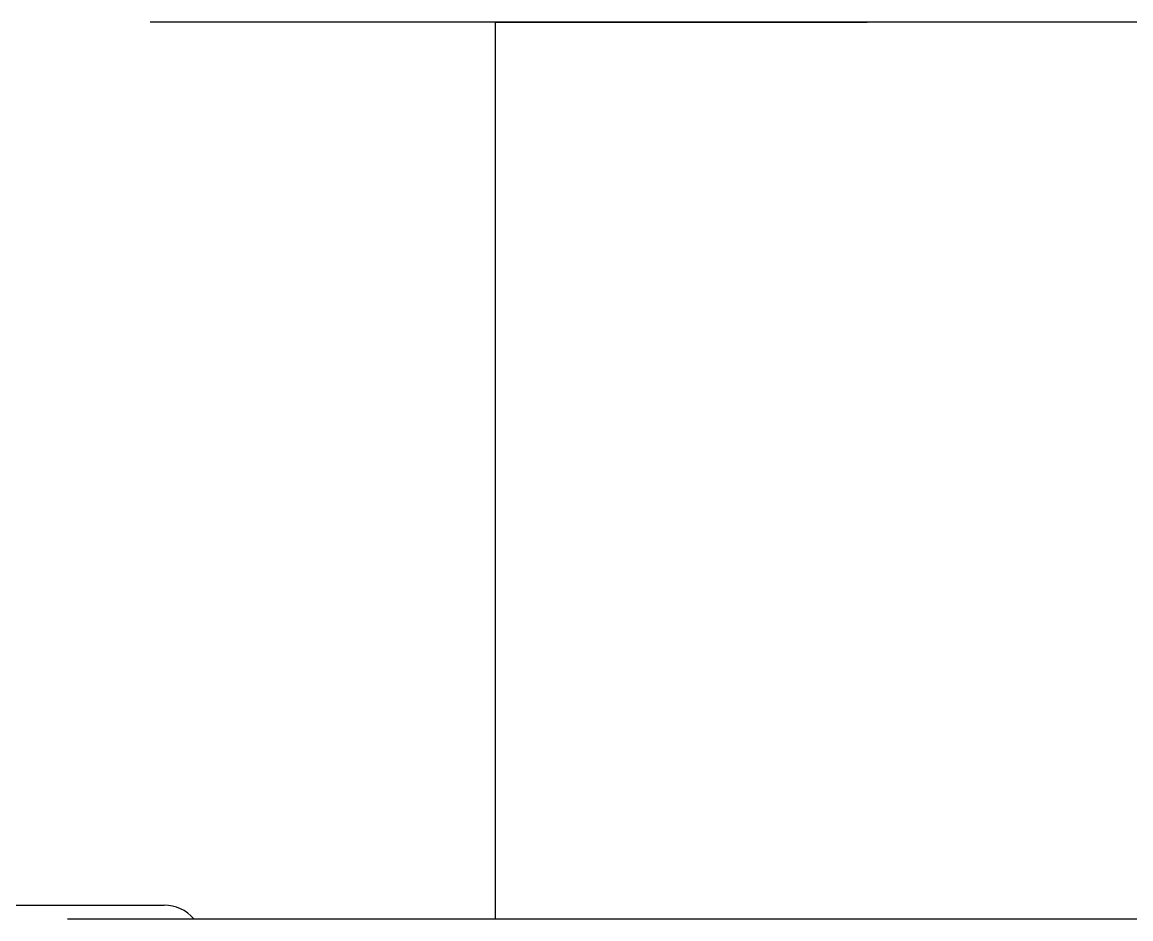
# Model space of a CAD drawing. Extents: x 1247970 to 1725648, y 860327 to 1277876.
# Drawn here: x 1318319 to 1319763, y 1196575 to 1197743 of the extents above; entities that cross this region are included whole.
import ezdxf

# ---------------------------------------------------------------- set-up
doc = ezdxf.new("R2010")
doc.units = 0
doc.header["$LTSCALE"] = 1000
doc.header["$MEASUREMENT"] = 0
doc.layers.get('0').update_dxf_attribs({"color": 254})
doc.layers.add('TK', color=4, linetype='Continuous')

# ---------------------------------------------------------------- blocks, each defined once
blk = doc.blocks.new('A$C7BF01818')
at = {"linetype": 'Continuous'}
for p, q in [((-284, 4253.1), (-2178.2, 4253.1)), ((-1728.7, 3085.7), (-1728.7, 4253.1)), ((-2374.1, 3103.5), (-2160.1, 3103.5)), ((-2286.1, 3085.7), (1882.9, 3085.7))]:
    blk.add_line(p, q, dxfattribs=at)
at = {"color": 1}
blk.add_line((-1728.7, 4253.1), (-1244.5, 4253.1), dxfattribs=at)
at = {"linetype": 'Continuous'}
blk.add_arc((-2160.1, 3052.6), 50.9, 40.5827, 90, dxfattribs=at)

msp = doc.modelspace()

# ---------------------------------------------------------------- block references
at = {"layer": 'TK'}
msp.add_blockref('A$C7BF01818', (1320663.7, 1193489.5), dxfattribs=at)

doc.saveas('drawing.dxf')
